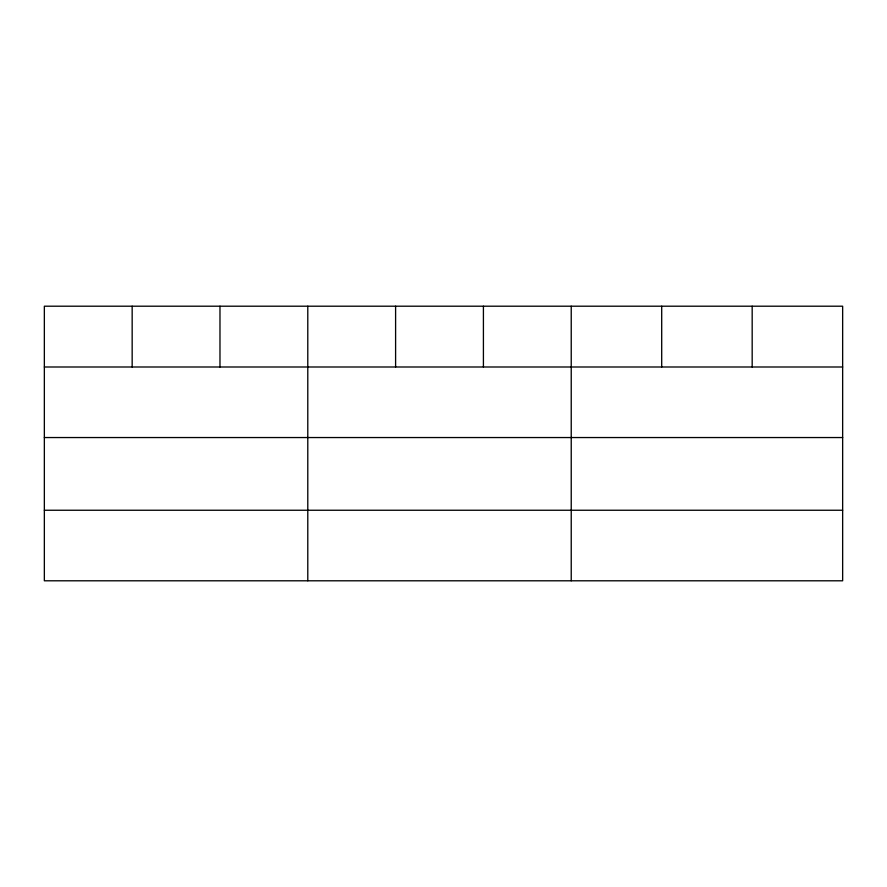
<?xml version="1.0" encoding="UTF-8"?>
<svg xmlns="http://www.w3.org/2000/svg" width="887" height="887" viewBox="0 0 887 887"><rect width="100%" height="100%" fill="white"/><g stroke="black" fill="none" stroke-linecap="round" stroke-linejoin="round"><path stroke-width="1.33" d="M842.65 437.546L842.65 306.203L44.35 306.203L44.35 580.797L842.65 580.797L842.65 437.546L44.35 437.546M44.35 366.996L842.65 366.996M44.35 510.247L842.65 510.247M752.176 306.203L752.176 366.996M661.702 306.203L661.702 366.996M571.228 306.203L571.228 580.797M483.415 306.203L483.415 366.996M395.602 306.203L395.602 366.996M307.789 306.203L307.789 580.797M219.976 306.203L219.976 366.996M132.163 306.203L132.163 366.996"/></g></svg>
